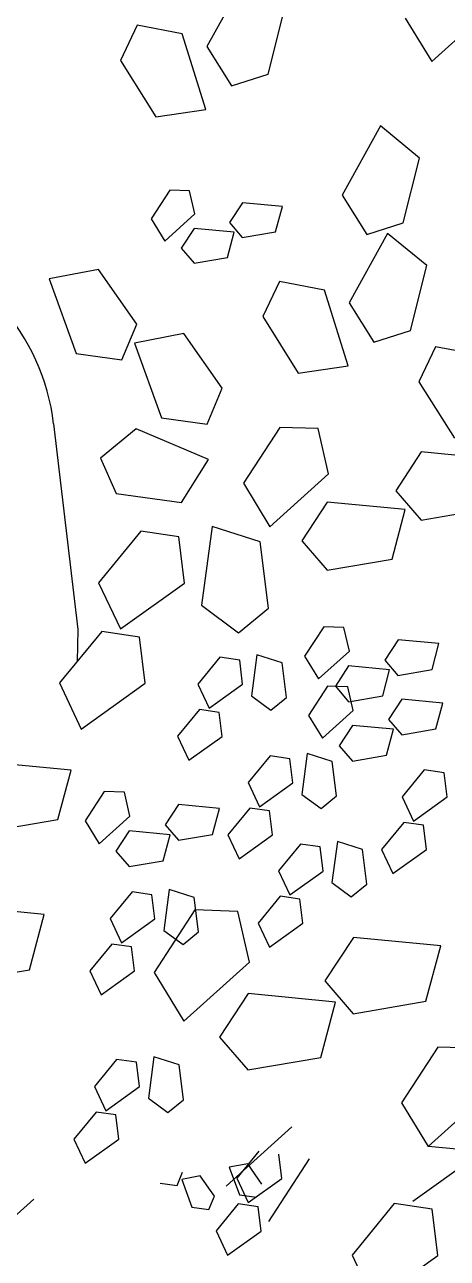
# Model space of a CAD drawing. Extents: x 1227.51 to 1229.53, y 652.79 to 654.62.
# Drawn here: x 1228.619 to 1228.833, y 653.114 to 653.74 of the extents above; entities that cross this region are included whole.
import ezdxf

# ---------------------------------------------------------------- set-up
doc = ezdxf.new("R2010")
doc.units = 0
doc.header["$LTSCALE"] = 0.05
doc.header["$MEASUREMENT"] = 0
doc.layers.get('0').update_dxf_attribs({"linetype": 'CONTINUOUS'})

msp = doc.modelspace()

# ---------------------------------------------------------------- linework, layer by layer
for p, q in [((1228.73072, 653.76451), (1228.71125, 653.72926)), ((1228.74237, 653.7152), (1228.75065, 653.74813)), ((1228.81198, 653.74369), (1228.82549, 653.72158)), ((1228.82549, 653.72158), (1228.8553, 653.74838)), ((1228.67575, 653.74), (1228.66729, 653.72221)), ((1228.69865, 653.73569), (1228.67575, 653.74)), ((1228.71076, 653.6972), (1228.69865, 653.73569)), ((1228.71125, 653.72926), (1228.72377, 653.70934)), ((1228.66729, 653.72221), (1228.68537, 653.6936)), ((1228.72377, 653.70934), (1228.74237, 653.7152)), ((1228.68537, 653.6936), (1228.71076, 653.6972)), ((1228.79939, 653.68897), (1228.77993, 653.65372)), ((1228.81932, 653.6726), (1228.79939, 653.68897)), ((1228.81104, 653.63967), (1228.81932, 653.6726)), ((1228.69241, 653.65633), (1228.68293, 653.64179)), ((1228.70239, 653.65599), (1228.69241, 653.65633)), ((1228.70514, 653.6442), (1228.70239, 653.65599)), ((1228.72928, 653.64992), (1228.72266, 653.63983)), ((1228.74961, 653.64796), (1228.72928, 653.64992)), ((1228.77993, 653.65372), (1228.79245, 653.6338)), ((1228.68986, 653.63046), (1228.70514, 653.6442)), ((1228.74617, 653.63508), (1228.74961, 653.64796)), ((1228.68293, 653.64179), (1228.68986, 653.63046)), ((1228.70478, 653.63687), (1228.69817, 653.62678)), ((1228.72511, 653.63491), (1228.70478, 653.63687)), ((1228.72266, 653.63983), (1228.72923, 653.6322)), ((1228.79245, 653.6338), (1228.81104, 653.63967)), ((1228.72167, 653.62203), (1228.72511, 653.63491)), ((1228.72923, 653.6322), (1228.74617, 653.63508)), ((1228.80304, 653.63436), (1228.78357, 653.59911)), ((1228.82296, 653.61799), (1228.80304, 653.63436)), ((1228.69817, 653.62678), (1228.70473, 653.61915)), ((1228.70473, 653.61915), (1228.72167, 653.62203)), ((1228.81469, 653.58506), (1228.82296, 653.61799)), ((1228.65625, 653.61599), (1228.63105, 653.6112)), ((1228.63105, 653.6112), (1228.6449, 653.57332)), ((1228.67561, 653.58826), (1228.65625, 653.61599)), ((1228.74807, 653.60985), (1228.73961, 653.59206)), ((1228.77097, 653.60555), (1228.74807, 653.60985)), ((1228.78308, 653.56706), (1228.77097, 653.60555)), ((1228.78357, 653.59911), (1228.79609, 653.57919)), ((1228.73961, 653.59206), (1228.75768, 653.56345)), ((1228.66797, 653.57009), (1228.67561, 653.58826)), ((1228.69961, 653.58343), (1228.67441, 653.57864)), ((1228.71897, 653.5557), (1228.69961, 653.58343)), ((1228.79609, 653.57919), (1228.81469, 653.58506)), ((1228.6449, 653.57332), (1228.66797, 653.57009)), ((1228.67441, 653.57864), (1228.68826, 653.54076)), ((1228.82738, 653.57668), (1228.81892, 653.55889)), ((1228.85028, 653.57237), (1228.82738, 653.57668)), ((1228.75768, 653.56345), (1228.78308, 653.56706)), ((1228.71133, 653.53753), (1228.71897, 653.5557)), ((1228.81892, 653.55889), (1228.83699, 653.53028)), ((1228.63338, 653.53767), (1228.64572, 653.43329)), ((1228.68826, 653.54076), (1228.71133, 653.53753)), ((1228.74824, 653.53585), (1228.72976, 653.50751)), ((1228.7677, 653.53519), (1228.74824, 653.53585)), ((1228.67527, 653.53518), (1228.6572, 653.52028)), ((1228.71201, 653.51961), (1228.67527, 653.53518)), ((1228.77308, 653.5122), (1228.7677, 653.53519)), ((1228.82013, 653.52335), (1228.80723, 653.50368)), ((1228.85978, 653.51953), (1228.82013, 653.52335)), ((1228.6572, 653.52028), (1228.66507, 653.50221)), ((1228.69827, 653.49765), (1228.71201, 653.51961)), ((1228.74327, 653.4854), (1228.77308, 653.5122)), ((1228.72976, 653.50751), (1228.74327, 653.4854)), ((1228.66507, 653.50221), (1228.69827, 653.49765)), ((1228.80723, 653.50368), (1228.82004, 653.4888)), ((1228.77237, 653.4979), (1228.75947, 653.47823)), ((1228.81202, 653.49408), (1228.77237, 653.4979)), ((1228.80531, 653.46897), (1228.81202, 653.49408)), ((1228.82004, 653.4888), (1228.85307, 653.49442)), ((1228.71384, 653.48551), (1228.70845, 653.44548)), ((1228.73829, 653.47768), (1228.71384, 653.48551)), ((1228.67767, 653.48306), (1228.65623, 653.45695)), ((1228.69694, 653.48023), (1228.67767, 653.48306)), ((1228.6998, 653.45679), (1228.69694, 653.48023)), ((1228.74247, 653.44396), (1228.73829, 653.47768)), ((1228.75947, 653.47823), (1228.77227, 653.46335)), ((1228.77227, 653.46335), (1228.80531, 653.46897)), ((1228.65623, 653.45695), (1228.66727, 653.43347)), ((1228.66727, 653.43347), (1228.6998, 653.45679)), ((1228.70845, 653.44548), (1228.72729, 653.43159)), ((1228.72729, 653.43159), (1228.74247, 653.44396)), ((1228.6578, 653.43218), (1228.63636, 653.40607)), ((1228.64572, 653.43329), (1228.64529, 653.41695)), ((1228.67707, 653.42935), (1228.6578, 653.43218)), ((1228.67992, 653.4059), (1228.67707, 653.42935)), ((1228.7706, 653.4346), (1228.7609, 653.41972)), ((1228.78082, 653.43425), (1228.7706, 653.4346)), ((1228.78364, 653.42219), (1228.78082, 653.43425)), ((1228.80834, 653.42804), (1228.80157, 653.41771)), ((1228.82915, 653.42604), (1228.80834, 653.42804)), ((1228.82563, 653.41285), (1228.82915, 653.42604)), ((1228.71787, 653.4191), (1228.70671, 653.4055)), ((1228.72791, 653.41762), (1228.71787, 653.4191)), ((1228.72939, 653.40542), (1228.72791, 653.41762)), ((1228.7367, 653.42037), (1228.73389, 653.39953)), ((1228.74943, 653.41629), (1228.7367, 653.42037)), ((1228.7609, 653.41972), (1228.76799, 653.40812)), ((1228.76799, 653.40812), (1228.78364, 653.42219)), ((1228.80157, 653.41771), (1228.80829, 653.4099)), ((1228.75161, 653.39874), (1228.74943, 653.41629)), ((1228.78327, 653.41468), (1228.7765, 653.40435)), ((1228.80408, 653.41267), (1228.78327, 653.41468)), ((1228.80056, 653.39949), (1228.80408, 653.41267)), ((1228.80829, 653.4099), (1228.82563, 653.41285)), ((1228.63636, 653.40607), (1228.6474, 653.38259)), ((1228.6474, 653.38259), (1228.67992, 653.4059)), ((1228.70671, 653.4055), (1228.71246, 653.39328)), ((1228.71246, 653.39328), (1228.72939, 653.40542)), ((1228.77256, 653.40445), (1228.76286, 653.38957)), ((1228.78278, 653.4041), (1228.77256, 653.40445)), ((1228.7765, 653.40435), (1228.78322, 653.39654)), ((1228.7856, 653.39203), (1228.78278, 653.4041)), ((1228.73389, 653.39953), (1228.7437, 653.3923)), ((1228.7437, 653.3923), (1228.75161, 653.39874)), ((1228.78322, 653.39654), (1228.80056, 653.39949)), ((1228.8103, 653.39789), (1228.80353, 653.38756)), ((1228.83111, 653.39588), (1228.8103, 653.39789)), ((1228.70753, 653.3926), (1228.69636, 653.37901)), ((1228.71756, 653.39113), (1228.70753, 653.3926)), ((1228.76995, 653.37796), (1228.7856, 653.39203)), ((1228.82759, 653.3827), (1228.83111, 653.39588)), ((1228.71904, 653.37893), (1228.71756, 653.39113)), ((1228.76286, 653.38957), (1228.76995, 653.37796)), ((1228.80353, 653.38756), (1228.81025, 653.37975)), ((1228.69636, 653.37901), (1228.70211, 653.36679)), ((1228.70211, 653.36679), (1228.71904, 653.37893)), ((1228.78523, 653.38453), (1228.77846, 653.3742)), ((1228.80604, 653.38252), (1228.78523, 653.38453)), ((1228.80252, 653.36934), (1228.80604, 653.38252)), ((1228.81025, 653.37975), (1228.82759, 653.3827)), ((1228.77846, 653.3742), (1228.78518, 653.36639)), ((1228.74341, 653.36904), (1228.73225, 653.35544)), ((1228.75344, 653.36757), (1228.74341, 653.36904)), ((1228.75493, 653.35536), (1228.75344, 653.36757)), ((1228.76224, 653.37031), (1228.75943, 653.34947)), ((1228.77497, 653.36623), (1228.76224, 653.37031)), ((1228.78518, 653.36639), (1228.80252, 653.36934)), ((1228.64222, 653.36176), (1228.60258, 653.36559)), ((1228.63551, 653.33666), (1228.64222, 653.36176)), ((1228.77715, 653.34868), (1228.77497, 653.36623)), ((1228.82166, 653.36198), (1228.8104, 653.34827)), ((1228.83178, 653.3605), (1228.82166, 653.36198)), ((1228.83327, 653.34819), (1228.83178, 653.3605)), ((1228.73225, 653.35544), (1228.738, 653.34322)), ((1228.738, 653.34322), (1228.75493, 653.35536)), ((1228.65912, 653.35089), (1228.64942, 653.33601)), ((1228.66934, 653.35054), (1228.65912, 653.35089)), ((1228.67216, 653.33848), (1228.66934, 653.35054)), ((1228.75943, 653.34947), (1228.76924, 653.34224)), ((1228.76924, 653.34224), (1228.77715, 653.34868)), ((1228.8104, 653.34827), (1228.8162, 653.33595)), ((1228.8162, 653.33595), (1228.83327, 653.34819)), ((1228.69686, 653.34433), (1228.69009, 653.334)), ((1228.71767, 653.34233), (1228.69686, 653.34433)), ((1228.71415, 653.32914), (1228.71767, 653.34233)), ((1228.73306, 653.34255), (1228.7219, 653.32895)), ((1228.74309, 653.34107), (1228.73306, 653.34255)), ((1228.60248, 653.33103), (1228.63551, 653.33666)), ((1228.64942, 653.33601), (1228.65651, 653.32441)), ((1228.65651, 653.32441), (1228.67216, 653.33848)), ((1228.74458, 653.32887), (1228.74309, 653.34107)), ((1228.81122, 653.33527), (1228.79997, 653.32156)), ((1228.82134, 653.33378), (1228.81122, 653.33527)), ((1228.67179, 653.33097), (1228.66502, 653.32064)), ((1228.6926, 653.32896), (1228.67179, 653.33097)), ((1228.68908, 653.31578), (1228.6926, 653.32896)), ((1228.69009, 653.334), (1228.69681, 653.32619)), ((1228.69681, 653.32619), (1228.71415, 653.32914)), ((1228.7219, 653.32895), (1228.72765, 653.31673)), ((1228.72765, 653.31673), (1228.74458, 653.32887)), ((1228.82284, 653.32147), (1228.82134, 653.33378)), ((1228.75875, 653.32425), (1228.74759, 653.31065)), ((1228.76878, 653.32278), (1228.75875, 653.32425)), ((1228.77027, 653.31057), (1228.76878, 653.32278)), ((1228.77758, 653.32552), (1228.77477, 653.30468)), ((1228.79031, 653.32144), (1228.77758, 653.32552)), ((1228.66502, 653.32064), (1228.67174, 653.31283)), ((1228.79249, 653.30389), (1228.79031, 653.32144)), ((1228.79997, 653.32156), (1228.80577, 653.30923)), ((1228.80577, 653.30923), (1228.82284, 653.32147)), ((1228.67174, 653.31283), (1228.68908, 653.31578)), ((1228.74759, 653.31065), (1228.75333, 653.29843)), ((1228.75333, 653.29843), (1228.77027, 653.31057)), ((1228.77477, 653.30468), (1228.78458, 653.29745)), ((1228.78458, 653.29745), (1228.79249, 653.30389)), ((1228.67329, 653.29998), (1228.66213, 653.28639)), ((1228.68333, 653.29851), (1228.67329, 653.29998)), ((1228.68481, 653.2863), (1228.68333, 653.29851)), ((1228.69212, 653.30125), (1228.68931, 653.28041)), ((1228.70485, 653.29718), (1228.69212, 653.30125)), ((1228.7484, 653.29776), (1228.73724, 653.28416)), ((1228.75843, 653.29629), (1228.7484, 653.29776)), ((1228.62861, 653.28853), (1228.5842, 653.29281)), ((1228.70703, 653.27962), (1228.70485, 653.29718)), ((1228.75992, 653.28408), (1228.75843, 653.29629)), ((1228.62109, 653.26041), (1228.62861, 653.28853)), ((1228.66213, 653.28639), (1228.66788, 653.27416)), ((1228.66788, 653.27416), (1228.68481, 653.2863)), ((1228.70514, 653.29081), (1228.68443, 653.25907)), ((1228.72693, 653.29007), (1228.70514, 653.29081)), ((1228.73295, 653.26432), (1228.72693, 653.29007)), ((1228.68931, 653.28041), (1228.69912, 653.27318)), ((1228.69912, 653.27318), (1228.70703, 653.27962)), ((1228.73724, 653.28416), (1228.74299, 653.27194)), ((1228.74299, 653.27194), (1228.75992, 653.28408)), ((1228.66295, 653.27349), (1228.65178, 653.25989)), ((1228.67298, 653.27202), (1228.66295, 653.27349)), ((1228.78565, 653.27681), (1228.77121, 653.25478)), ((1228.83005, 653.27253), (1228.78565, 653.27681)), ((1228.82254, 653.24441), (1228.83005, 653.27253)), ((1228.67446, 653.25981), (1228.67298, 653.27202)), ((1228.58409, 653.25411), (1228.62109, 653.26041)), ((1228.65178, 653.25989), (1228.65753, 653.24767)), ((1228.69957, 653.2343), (1228.73295, 653.26432)), ((1228.65753, 653.24767), (1228.67446, 653.25981)), ((1228.68443, 653.25907), (1228.69957, 653.2343)), ((1228.77121, 653.25478), (1228.78554, 653.23811)), ((1228.73216, 653.24831), (1228.71771, 653.22627)), ((1228.77656, 653.24403), (1228.73216, 653.24831)), ((1228.76905, 653.2159), (1228.77656, 653.24403)), ((1228.78554, 653.23811), (1228.82254, 653.24441)), ((1228.71771, 653.22627), (1228.73205, 653.2096)), ((1228.68436, 653.2162), (1228.68153, 653.19518)), ((1228.6972, 653.21209), (1228.68436, 653.2162)), ((1228.82863, 653.22117), (1228.81015, 653.19283)), ((1228.84809, 653.22051), (1228.82863, 653.22117)), ((1228.66538, 653.21491), (1228.65412, 653.20121)), ((1228.67549, 653.21343), (1228.66538, 653.21491)), ((1228.67699, 653.20112), (1228.67549, 653.21343)), ((1228.6994, 653.19439), (1228.6972, 653.21209)), ((1228.73205, 653.2096), (1228.76905, 653.2159)), ((1228.65412, 653.20121), (1228.65992, 653.18888)), ((1228.65992, 653.18888), (1228.67699, 653.20112)), ((1228.82366, 653.17072), (1228.85346, 653.19752)), ((1228.68153, 653.19518), (1228.69142, 653.18789)), ((1228.69142, 653.18789), (1228.6994, 653.19439)), ((1228.81015, 653.19283), (1228.82366, 653.17072)), ((1228.65494, 653.1882), (1228.64369, 653.17449)), ((1228.66506, 653.18672), (1228.65494, 653.1882)), ((1228.66656, 653.17441), (1228.66506, 653.18672)), ((1228.72104, 653.15062), (1228.75442, 653.18063)), ((1228.64369, 653.17449), (1228.64948, 653.16217)), ((1228.64948, 653.16217), (1228.66656, 653.17441)), ((1228.73764, 653.16824), (1228.72638, 653.15454)), ((1228.74925, 653.15445), (1228.74775, 653.16676)), ((1228.81589, 653.14298), (1228.84842, 653.16629)), ((1228.86331, 653.1669), (1228.82366, 653.17072)), ((1228.73201, 653.16195), (1228.72264, 653.16016)), ((1228.72264, 653.16016), (1228.72779, 653.14608)), ((1228.73921, 653.15164), (1228.73201, 653.16195)), ((1228.76316, 653.16436), (1228.74246, 653.13262)), ((1228.69607, 653.15081), (1228.69891, 653.15757)), ((1228.70784, 653.15577), (1228.69847, 653.15399)), ((1228.69847, 653.15399), (1228.70362, 653.13991)), ((1228.71503, 653.14546), (1228.70784, 653.15577)), ((1228.72638, 653.15454), (1228.73218, 653.14221)), ((1228.73218, 653.14221), (1228.74925, 653.15445)), ((1228.6875, 653.15201), (1228.69607, 653.15081)), ((1228.58986, 653.11398), (1228.62324, 653.14399)), ((1228.71219, 653.13871), (1228.71503, 653.14546)), ((1228.7272, 653.14153), (1228.71595, 653.12783)), ((1228.73732, 653.14005), (1228.7272, 653.14153)), ((1228.72779, 653.14608), (1228.73637, 653.14488)), ((1228.80642, 653.14168), (1228.78497, 653.11557)), ((1228.82569, 653.13886), (1228.80642, 653.14168)), ((1228.70362, 653.13991), (1228.71219, 653.13871)), ((1228.73882, 653.12774), (1228.73732, 653.14005)), ((1228.82854, 653.11541), (1228.82569, 653.13886)), ((1228.71595, 653.12783), (1228.72174, 653.1155)), ((1228.72174, 653.1155), (1228.73882, 653.12774)), ((1228.78497, 653.11557), (1228.79602, 653.09209)), ((1228.79602, 653.09209), (1228.82854, 653.11541))]:
    msp.add_line(p, q)
msp.add_ellipse((1228.5281, 653.52487), major_axis=(0, 0.10758), ratio=0.985668, start_param=4.831722, end_param=5.457326)

doc.saveas('drawing.dxf')
